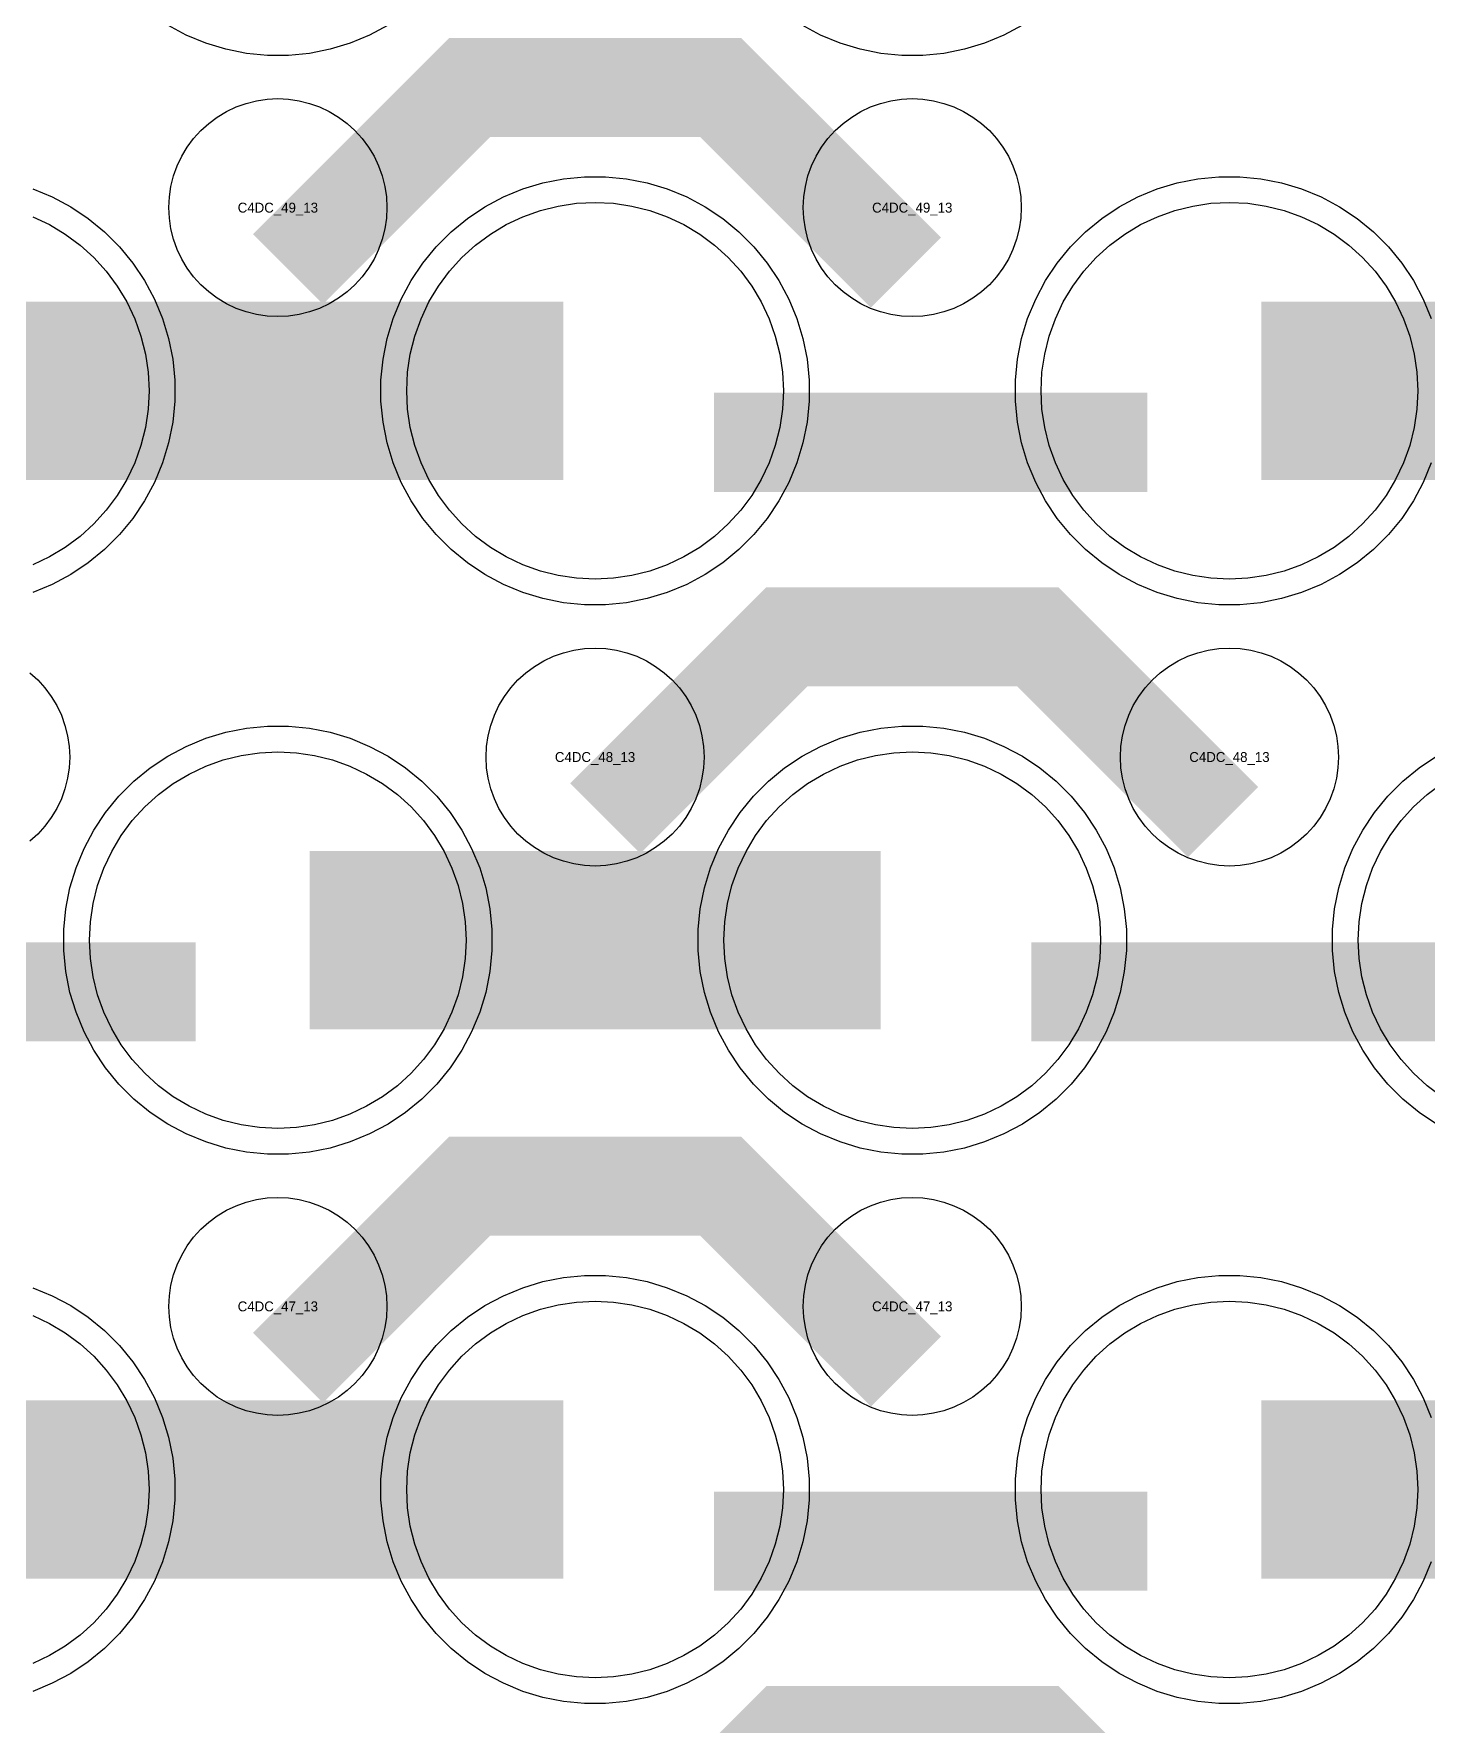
# Model space of a CAD drawing. Extents: x -11880 to 11880, y -14992 to 14992.
# Drawn here: x -7901.5 to -7550.1, y -8386.5 to -7959.9 of the extents above; entities that cross this region are included whole.
import ezdxf
from ezdxf.enums import TextEntityAlignment as Align

# ---------------------------------------------------------------- set-up
doc = ezdxf.new("R2010")
doc.units = 0
doc.header["$MEASUREMENT"] = 0
for name, color, linetype in [('GDS_775_DT_237', 138, 'CONTINUOUS'), ('RDL1_FS', 34, 'CONTINUOUS'), ('RDL_BS', 160, 'CONTINUOUS')]:
    doc.layers.add(name, color=color, linetype=linetype)

msp = doc.modelspace()

# ---------------------------------------------------------------- linework, layer by layer
at = {"layer": 'RDL1_FS'}
for points in [[(-7760, -8097.434), (-7764.657, -8097.205), (-7769.268, -8096.521), (-7773.791, -8095.389), (-7778.181, -8093.817), (-7782.395, -8091.825), (-7786.395, -8089.427), (-7790.14, -8086.649), (-7793.594, -8083.519), (-7796.724, -8080.065), (-7799.502, -8076.32), (-7801.9, -8072.32), (-7803.892, -8068.106), (-7805.464, -8063.716), (-7806.596, -8059.193), (-7807.28, -8054.582), (-7807.509, -8049.925), (-7807.28, -8045.268), (-7806.596, -8040.657), (-7805.464, -8036.134), (-7803.892, -8031.744), (-7801.9, -8027.53), (-7799.502, -8023.53), (-7796.724, -8019.785), (-7793.594, -8016.331), (-7790.14, -8013.201), (-7786.395, -8010.423), (-7782.395, -8008.025), (-7778.181, -8006.033), (-7773.791, -8004.461), (-7769.268, -8003.329), (-7764.657, -8002.645), (-7760, -8002.416), (-7755.343, -8002.645), (-7750.732, -8003.329), (-7746.209, -8004.461), (-7741.819, -8006.033), (-7737.605, -8008.025), (-7733.605, -8010.423), (-7729.86, -8013.201), (-7726.406, -8016.331), (-7723.276, -8019.785), (-7720.498, -8023.53), (-7718.1, -8027.53), (-7716.108, -8031.744), (-7714.536, -8036.134), (-7713.404, -8040.657), (-7712.72, -8045.268), (-7712.491, -8049.925), (-7712.72, -8054.582), (-7713.404, -8059.193), (-7714.536, -8063.716), (-7716.108, -8068.106), (-7718.1, -8072.32), (-7720.498, -8076.32), (-7723.276, -8080.065), (-7726.406, -8083.519), (-7729.86, -8086.649), (-7733.605, -8089.427), (-7737.605, -8091.825), (-7741.819, -8093.817), (-7746.209, -8095.389), (-7750.732, -8096.521), (-7755.343, -8097.205)], [(-7600, -8097.434), (-7604.657, -8097.205), (-7609.268, -8096.521), (-7613.791, -8095.389), (-7618.181, -8093.817), (-7622.395, -8091.825), (-7626.395, -8089.427), (-7630.14, -8086.649), (-7633.594, -8083.519), (-7636.724, -8080.065), (-7639.502, -8076.32), (-7641.9, -8072.32), (-7643.892, -8068.106), (-7645.464, -8063.716), (-7646.596, -8059.193), (-7647.28, -8054.582), (-7647.509, -8049.925), (-7647.28, -8045.268), (-7646.596, -8040.657), (-7645.464, -8036.134), (-7643.892, -8031.744), (-7641.9, -8027.53), (-7639.502, -8023.53), (-7636.724, -8019.785), (-7633.594, -8016.331), (-7630.14, -8013.201), (-7626.395, -8010.423), (-7622.395, -8008.025), (-7618.181, -8006.033), (-7613.791, -8004.461), (-7609.268, -8003.329), (-7604.657, -8002.645), (-7600, -8002.416), (-7595.343, -8002.645), (-7590.732, -8003.329), (-7586.209, -8004.461), (-7581.819, -8006.033), (-7577.605, -8008.025), (-7573.605, -8010.423), (-7569.86, -8013.201), (-7566.406, -8016.331), (-7563.276, -8019.785), (-7560.498, -8023.53), (-7558.1, -8027.53), (-7556.108, -8031.744), (-7554.536, -8036.134), (-7553.404, -8040.657), (-7552.72, -8045.268), (-7552.491, -8049.925), (-7552.72, -8054.582), (-7553.404, -8059.193), (-7554.536, -8063.716), (-7556.108, -8068.106), (-7558.1, -8072.32), (-7560.498, -8076.32), (-7563.276, -8080.065), (-7566.406, -8083.519), (-7569.86, -8086.649), (-7573.605, -8089.427), (-7577.605, -8091.825), (-7581.819, -8093.817), (-7586.209, -8095.389), (-7590.732, -8096.521), (-7595.343, -8097.205)]]:
    msp.add_lwpolyline(points, close=True, dxfattribs=at)
msp.add_lwpolyline([(-7901.819, -8006.033), (-7897.605, -8008.025), (-7893.605, -8010.423), (-7889.86, -8013.201), (-7886.406, -8016.331), (-7883.276, -8019.785), (-7880.498, -8023.53), (-7878.1, -8027.53), (-7876.108, -8031.744), (-7874.536, -8036.134), (-7873.404, -8040.657), (-7872.72, -8045.268), (-7872.491, -8049.925), (-7872.72, -8054.582), (-7873.404, -8059.193), (-7874.536, -8063.716), (-7876.108, -8068.106), (-7878.1, -8072.32), (-7880.498, -8076.32), (-7883.276, -8080.065), (-7886.406, -8083.519), (-7889.86, -8086.649), (-7893.605, -8089.427), (-7897.605, -8091.825), (-7901.819, -8093.817)], dxfattribs=at)
for points in [[(-7911.998, -8049.925, 45, 45, 0), (-7839.998, -8049.925, 45, 45, 0)], [(-7839.998, -8049.925, 45, 45, 0), (-7767.998, -8049.925, 45, 45, 0)], [(-7591.998, -8049.925, 45, 45, 0), (-7519.998, -8049.925, 45, 45, 0)]]:
    msp.add_lwpolyline(points, format="xyseb", dxfattribs=at)
at = {"layer": 'RDL1_FS', "color": 240, "true_color": 0xed1f24}
for points in [[(-7840, -8235.999), (-7844.657, -8235.77), (-7849.268, -8235.086), (-7853.791, -8233.954), (-7858.181, -8232.382), (-7862.395, -8230.39), (-7866.395, -8227.992), (-7870.14, -8225.214), (-7873.594, -8222.084), (-7876.724, -8218.63), (-7879.502, -8214.885), (-7881.9, -8210.885), (-7883.892, -8206.671), (-7885.464, -8202.281), (-7886.596, -8197.758), (-7887.28, -8193.147), (-7887.509, -8188.49), (-7887.28, -8183.833), (-7886.596, -8179.222), (-7885.464, -8174.699), (-7883.892, -8170.309), (-7881.9, -8166.095), (-7879.502, -8162.095), (-7876.724, -8158.35), (-7873.594, -8154.896), (-7870.14, -8151.766), (-7866.395, -8148.988), (-7862.395, -8146.59), (-7858.181, -8144.598), (-7853.791, -8143.026), (-7849.268, -8141.894), (-7844.657, -8141.21), (-7840, -8140.981), (-7835.343, -8141.21), (-7830.732, -8141.894), (-7826.209, -8143.026), (-7821.819, -8144.598), (-7817.605, -8146.59), (-7813.605, -8148.988), (-7809.86, -8151.766), (-7806.406, -8154.896), (-7803.276, -8158.35), (-7800.498, -8162.095), (-7798.1, -8166.095), (-7796.108, -8170.309), (-7794.536, -8174.699), (-7793.404, -8179.222), (-7792.72, -8183.833), (-7792.491, -8188.49), (-7792.72, -8193.147), (-7793.404, -8197.758), (-7794.536, -8202.281), (-7796.108, -8206.671), (-7798.1, -8210.885), (-7800.498, -8214.885), (-7803.276, -8218.63), (-7806.406, -8222.084), (-7809.86, -8225.214), (-7813.605, -8227.992), (-7817.605, -8230.39), (-7821.819, -8232.382), (-7826.209, -8233.954), (-7830.732, -8235.086), (-7835.343, -8235.77)], [(-7680, -8235.999), (-7684.657, -8235.77), (-7689.268, -8235.086), (-7693.791, -8233.954), (-7698.181, -8232.382), (-7702.395, -8230.39), (-7706.395, -8227.992), (-7710.14, -8225.214), (-7713.594, -8222.084), (-7716.724, -8218.63), (-7719.502, -8214.885), (-7721.9, -8210.885), (-7723.892, -8206.671), (-7725.464, -8202.281), (-7726.596, -8197.758), (-7727.28, -8193.147), (-7727.509, -8188.49), (-7727.28, -8183.833), (-7726.596, -8179.222), (-7725.464, -8174.699), (-7723.892, -8170.309), (-7721.9, -8166.095), (-7719.502, -8162.095), (-7716.724, -8158.35), (-7713.594, -8154.896), (-7710.14, -8151.766), (-7706.395, -8148.988), (-7702.395, -8146.59), (-7698.181, -8144.598), (-7693.791, -8143.026), (-7689.268, -8141.894), (-7684.657, -8141.21), (-7680, -8140.981), (-7675.343, -8141.21), (-7670.732, -8141.894), (-7666.209, -8143.026), (-7661.819, -8144.598), (-7657.605, -8146.59), (-7653.605, -8148.988), (-7649.86, -8151.766), (-7646.406, -8154.896), (-7643.276, -8158.35), (-7640.498, -8162.095), (-7638.1, -8166.095), (-7636.108, -8170.309), (-7634.536, -8174.699), (-7633.404, -8179.222), (-7632.72, -8183.833), (-7632.491, -8188.49), (-7632.72, -8193.147), (-7633.404, -8197.758), (-7634.536, -8202.281), (-7636.108, -8206.671), (-7638.1, -8210.885), (-7640.498, -8214.885), (-7643.276, -8218.63), (-7646.406, -8222.084), (-7649.86, -8225.214), (-7653.605, -8227.992), (-7657.605, -8230.39), (-7661.819, -8232.382), (-7666.209, -8233.954), (-7670.732, -8235.086), (-7675.343, -8235.77)], [(-7760, -8374.564), (-7764.657, -8374.335), (-7769.268, -8373.651), (-7773.791, -8372.519), (-7778.181, -8370.947), (-7782.395, -8368.955), (-7786.395, -8366.557), (-7790.14, -8363.779), (-7793.594, -8360.649), (-7796.724, -8357.195), (-7799.502, -8353.45), (-7801.9, -8349.45), (-7803.892, -8345.236), (-7805.464, -8340.846), (-7806.596, -8336.323), (-7807.28, -8331.712), (-7807.509, -8327.055), (-7807.28, -8322.398), (-7806.596, -8317.787), (-7805.464, -8313.264), (-7803.892, -8308.874), (-7801.9, -8304.66), (-7799.502, -8300.66), (-7796.724, -8296.915), (-7793.594, -8293.461), (-7790.14, -8290.331), (-7786.395, -8287.553), (-7782.395, -8285.155), (-7778.181, -8283.163), (-7773.791, -8281.591), (-7769.268, -8280.459), (-7764.657, -8279.775), (-7760, -8279.546), (-7755.343, -8279.775), (-7750.732, -8280.459), (-7746.209, -8281.591), (-7741.819, -8283.163), (-7737.605, -8285.155), (-7733.605, -8287.553), (-7729.86, -8290.331), (-7726.406, -8293.461), (-7723.276, -8296.915), (-7720.498, -8300.66), (-7718.1, -8304.66), (-7716.108, -8308.874), (-7714.536, -8313.264), (-7713.404, -8317.787), (-7712.72, -8322.398), (-7712.491, -8327.055), (-7712.72, -8331.712), (-7713.404, -8336.323), (-7714.536, -8340.846), (-7716.108, -8345.236), (-7718.1, -8349.45), (-7720.498, -8353.45), (-7723.276, -8357.195), (-7726.406, -8360.649), (-7729.86, -8363.779), (-7733.605, -8366.557), (-7737.605, -8368.955), (-7741.819, -8370.947), (-7746.209, -8372.519), (-7750.732, -8373.651), (-7755.343, -8374.335)], [(-7600, -8374.564), (-7604.657, -8374.335), (-7609.268, -8373.651), (-7613.791, -8372.519), (-7618.181, -8370.947), (-7622.395, -8368.955), (-7626.395, -8366.557), (-7630.14, -8363.779), (-7633.594, -8360.649), (-7636.724, -8357.195), (-7639.502, -8353.45), (-7641.9, -8349.45), (-7643.892, -8345.236), (-7645.464, -8340.846), (-7646.596, -8336.323), (-7647.28, -8331.712), (-7647.509, -8327.055), (-7647.28, -8322.398), (-7646.596, -8317.787), (-7645.464, -8313.264), (-7643.892, -8308.874), (-7641.9, -8304.66), (-7639.502, -8300.66), (-7636.724, -8296.915), (-7633.594, -8293.461), (-7630.14, -8290.331), (-7626.395, -8287.553), (-7622.395, -8285.155), (-7618.181, -8283.163), (-7613.791, -8281.591), (-7609.268, -8280.459), (-7604.657, -8279.775), (-7600, -8279.546), (-7595.343, -8279.775), (-7590.732, -8280.459), (-7586.209, -8281.591), (-7581.819, -8283.163), (-7577.605, -8285.155), (-7573.605, -8287.553), (-7569.86, -8290.331), (-7566.406, -8293.461), (-7563.276, -8296.915), (-7560.498, -8300.66), (-7558.1, -8304.66), (-7556.108, -8308.874), (-7554.536, -8313.264), (-7553.404, -8317.787), (-7552.72, -8322.398), (-7552.491, -8327.055), (-7552.72, -8331.712), (-7553.404, -8336.323), (-7554.536, -8340.846), (-7556.108, -8345.236), (-7558.1, -8349.45), (-7560.498, -8353.45), (-7563.276, -8357.195), (-7566.406, -8360.649), (-7569.86, -8363.779), (-7573.605, -8366.557), (-7577.605, -8368.955), (-7581.819, -8370.947), (-7586.209, -8372.519), (-7590.732, -8373.651), (-7595.343, -8374.335)]]:
    msp.add_lwpolyline(points, close=True, dxfattribs=at)
for points in [[(-7546.395, -8227.992), (-7550.14, -8225.214), (-7553.594, -8222.084), (-7556.724, -8218.63), (-7559.502, -8214.885), (-7561.9, -8210.885), (-7563.892, -8206.671), (-7565.464, -8202.281), (-7566.596, -8197.758), (-7567.28, -8193.147), (-7567.509, -8188.49), (-7567.28, -8183.833), (-7566.596, -8179.222), (-7565.464, -8174.699), (-7563.892, -8170.309), (-7561.9, -8166.095), (-7559.502, -8162.095), (-7556.724, -8158.35), (-7553.594, -8154.896), (-7550.14, -8151.766), (-7546.395, -8148.988)], [(-7901.819, -8283.163), (-7897.605, -8285.155), (-7893.605, -8287.553), (-7889.86, -8290.331), (-7886.406, -8293.461), (-7883.276, -8296.915), (-7880.498, -8300.66), (-7878.1, -8304.66), (-7876.108, -8308.874), (-7874.536, -8313.264), (-7873.404, -8317.787), (-7872.72, -8322.398), (-7872.491, -8327.055), (-7872.72, -8331.712), (-7873.404, -8336.323), (-7874.536, -8340.846), (-7876.108, -8345.236), (-7878.1, -8349.45), (-7880.498, -8353.45), (-7883.276, -8357.195), (-7886.406, -8360.649), (-7889.86, -8363.779), (-7893.605, -8366.557), (-7897.605, -8368.955), (-7901.819, -8370.947)]]:
    msp.add_lwpolyline(points, dxfattribs=at)
for points in [[(-7831.998, -8188.49, 45, 45, 0), (-7759.998, -8188.49, 45, 45, 0)], [(-7759.998, -8188.49, 45, 45, 0), (-7687.998, -8188.49, 45, 45, 0)], [(-7911.998, -8327.055, 45, 45, 0), (-7839.998, -8327.055, 45, 45, 0)], [(-7839.998, -8327.055, 45, 45, 0), (-7767.998, -8327.055, 45, 45, 0)], [(-7591.998, -8327.055, 45, 45, 0), (-7519.998, -8327.055, 45, 45, 0)]]:
    msp.add_lwpolyline(points, format="xyseb", dxfattribs=at)
at = {"layer": 'RDL_BS'}
for points in [[(-7812.223, -7957.743), (-7816.885, -7960.235), (-7821.795, -7962.266), (-7826.835, -7963.797), (-7832.062, -7964.843), (-7837.356, -7965.36), (-7842.644, -7965.36), (-7847.938, -7964.843), (-7853.165, -7963.797), (-7858.205, -7962.266), (-7863.115, -7960.235), (-7867.777, -7957.743)], [(-7652.223, -7957.743), (-7656.885, -7960.235), (-7661.795, -7962.266), (-7666.835, -7963.797), (-7672.062, -7964.843), (-7677.356, -7965.36), (-7682.644, -7965.36), (-7687.938, -7964.843), (-7693.165, -7963.797), (-7698.205, -7962.266), (-7703.115, -7960.235), (-7707.777, -7957.743)], [(-7549.094, -8068.13), (-7551.125, -8073.04), (-7553.617, -8077.702), (-7556.564, -8082.116), (-7559.926, -8086.217), (-7563.708, -8089.999), (-7567.809, -8093.361), (-7572.223, -8096.308), (-7576.885, -8098.8), (-7581.795, -8100.831), (-7586.835, -8102.362), (-7592.062, -8103.408), (-7597.356, -8103.925), (-7602.644, -8103.925), (-7607.938, -8103.408), (-7613.165, -8102.362), (-7618.205, -8100.831), (-7623.115, -8098.8), (-7627.777, -8096.308), (-7632.191, -8093.361), (-7636.292, -8089.999), (-7640.074, -8086.217), (-7643.436, -8082.116), (-7646.383, -8077.702), (-7648.875, -8073.04), (-7650.906, -8068.13), (-7652.437, -8063.09), (-7653.483, -8057.863), (-7654, -8052.569), (-7654, -8047.281), (-7653.483, -8041.987), (-7652.437, -8036.76), (-7650.906, -8031.72), (-7648.875, -8026.81), (-7646.383, -8022.148), (-7643.436, -8017.734), (-7640.074, -8013.633), (-7636.292, -8009.851), (-7632.191, -8006.489), (-7627.777, -8003.542), (-7623.115, -8001.05), (-7618.205, -7999.019), (-7613.165, -7997.488), (-7607.938, -7996.442), (-7602.644, -7995.925), (-7597.356, -7995.925), (-7592.062, -7996.442), (-7586.835, -7997.488), (-7581.795, -7999.019), (-7576.885, -8001.05), (-7572.223, -8003.542), (-7567.809, -8006.489), (-7563.708, -8009.851), (-7559.926, -8013.633), (-7556.564, -8017.734), (-7553.617, -8022.148), (-7551.125, -8026.81), (-7549.094, -8031.72)], [(-7901.795, -7999.019), (-7896.885, -8001.05), (-7892.223, -8003.542), (-7887.809, -8006.489), (-7883.708, -8009.851), (-7879.926, -8013.633), (-7876.564, -8017.734), (-7873.617, -8022.148), (-7871.125, -8026.81), (-7869.094, -8031.72), (-7867.563, -8036.76), (-7866.517, -8041.987), (-7866, -8047.281), (-7866, -8052.569), (-7866.517, -8057.863), (-7867.563, -8063.09), (-7869.094, -8068.13), (-7871.125, -8073.04), (-7873.617, -8077.702), (-7876.564, -8082.116), (-7879.926, -8086.217), (-7883.708, -8089.999), (-7887.809, -8093.361), (-7892.223, -8096.308), (-7896.885, -8098.8), (-7901.795, -8100.831)], [(-7902.557, -8121.048), (-7900.558, -8122.86), (-7898.746, -8124.859), (-7897.143, -8127.022), (-7895.75, -8129.346), (-7894.598, -8131.783), (-7893.691, -8134.318), (-7893.034, -8136.937), (-7892.638, -8139.609), (-7892.506, -8142.302), (-7892.638, -8144.995), (-7893.034, -8147.667), (-7893.691, -8150.286), (-7894.598, -8152.821), (-7895.75, -8155.258), (-7897.143, -8157.582), (-7898.746, -8159.745), (-7900.558, -8161.744), (-7902.557, -8163.556)]]:
    msp.add_lwpolyline(points, dxfattribs=at)
for points in [[(-7837.438, -8019.239, 25, 25, 0), (-7791.623, -7973.424, 25, 25, 0), (-7758.07, -7973.424, 25, 25, 0)], [(-7681.599, -8020.138, 25, 25, 0), (-7728.313, -7973.424, 25, 25, 0), (-7758.071, -7973.424, 25, 25, 0)], [(-7729.984, -8062.938, 25, 25, 0), (-7620.719, -8062.938, 25, 25, 0)], [(-7757.438, -8157.804, 25, 25, 0), (-7711.623, -8111.989, 25, 25, 0), (-7678.07, -8111.989, 25, 25, 0)], [(-7601.599, -8158.703, 25, 25, 0), (-7648.313, -8111.989, 25, 25, 0), (-7678.071, -8111.989, 25, 25, 0)], [(-7837.438, -8296.369, 25, 25, 0), (-7791.623, -8250.554, 25, 25, 0), (-7758.07, -8250.554, 25, 25, 0)], [(-7681.599, -8297.268, 25, 25, 0), (-7728.313, -8250.554, 25, 25, 0), (-7758.071, -8250.554, 25, 25, 0)], [(-7757.438, -8434.929, 25, 25, 0), (-7711.623, -8389.114, 25, 25, 0), (-7678.07, -8389.114, 25, 25, 0)], [(-7601.599, -8435.828, 25, 25, 0), (-7648.313, -8389.114, 25, 25, 0), (-7678.071, -8389.114, 25, 25, 0)]]:
    msp.add_lwpolyline(points, format="xyseb", dxfattribs=at)
for points in [[(-7840, -8031.231), (-7842.693, -8031.099), (-7845.365, -8030.703), (-7847.984, -8030.046), (-7850.519, -8029.139), (-7852.956, -8027.987), (-7855.28, -8026.594), (-7857.443, -8024.991), (-7859.442, -8023.179), (-7861.254, -8021.18), (-7862.857, -8019.017), (-7864.25, -8016.693), (-7865.402, -8014.256), (-7866.309, -8011.721), (-7866.966, -8009.102), (-7867.362, -8006.43), (-7867.494, -8003.737), (-7867.362, -8001.044), (-7866.966, -7998.372), (-7866.309, -7995.753), (-7865.402, -7993.218), (-7864.25, -7990.781), (-7862.857, -7988.457), (-7861.254, -7986.294), (-7859.442, -7984.295), (-7857.443, -7982.483), (-7855.28, -7980.88), (-7852.956, -7979.487), (-7850.519, -7978.335), (-7847.984, -7977.428), (-7845.365, -7976.771), (-7842.693, -7976.375), (-7840, -7976.243), (-7837.307, -7976.375), (-7834.635, -7976.771), (-7832.016, -7977.428), (-7829.481, -7978.335), (-7827.044, -7979.487), (-7824.72, -7980.88), (-7822.557, -7982.483), (-7820.558, -7984.295), (-7818.746, -7986.294), (-7817.143, -7988.457), (-7815.75, -7990.781), (-7814.598, -7993.218), (-7813.691, -7995.753), (-7813.034, -7998.372), (-7812.638, -8001.044), (-7812.506, -8003.737), (-7812.638, -8006.43), (-7813.034, -8009.102), (-7813.691, -8011.721), (-7814.598, -8014.256), (-7815.75, -8016.693), (-7817.143, -8019.017), (-7818.746, -8021.18), (-7820.558, -8023.179), (-7822.557, -8024.991), (-7824.72, -8026.594), (-7827.044, -8027.987), (-7829.481, -8029.139), (-7832.016, -8030.046), (-7834.635, -8030.703), (-7837.307, -8031.099)], [(-7680, -8031.231), (-7682.693, -8031.099), (-7685.365, -8030.703), (-7687.984, -8030.046), (-7690.519, -8029.139), (-7692.956, -8027.987), (-7695.28, -8026.594), (-7697.443, -8024.991), (-7699.442, -8023.179), (-7701.254, -8021.18), (-7702.857, -8019.017), (-7704.25, -8016.693), (-7705.402, -8014.256), (-7706.309, -8011.721), (-7706.966, -8009.102), (-7707.362, -8006.43), (-7707.494, -8003.737), (-7707.362, -8001.044), (-7706.966, -7998.372), (-7706.309, -7995.753), (-7705.402, -7993.218), (-7704.25, -7990.781), (-7702.857, -7988.457), (-7701.254, -7986.294), (-7699.442, -7984.295), (-7697.443, -7982.483), (-7695.28, -7980.88), (-7692.956, -7979.487), (-7690.519, -7978.335), (-7687.984, -7977.428), (-7685.365, -7976.771), (-7682.693, -7976.375), (-7680, -7976.243), (-7677.307, -7976.375), (-7674.635, -7976.771), (-7672.016, -7977.428), (-7669.481, -7978.335), (-7667.044, -7979.487), (-7664.72, -7980.88), (-7662.557, -7982.483), (-7660.558, -7984.295), (-7658.746, -7986.294), (-7657.143, -7988.457), (-7655.75, -7990.781), (-7654.598, -7993.218), (-7653.691, -7995.753), (-7653.034, -7998.372), (-7652.638, -8001.044), (-7652.506, -8003.737), (-7652.638, -8006.43), (-7653.034, -8009.102), (-7653.691, -8011.721), (-7654.598, -8014.256), (-7655.75, -8016.693), (-7657.143, -8019.017), (-7658.746, -8021.18), (-7660.558, -8023.179), (-7662.557, -8024.991), (-7664.72, -8026.594), (-7667.044, -8027.987), (-7669.481, -8029.139), (-7672.016, -8030.046), (-7674.635, -8030.703), (-7677.307, -8031.099)], [(-7762.644, -8103.925), (-7767.938, -8103.408), (-7773.165, -8102.362), (-7778.205, -8100.831), (-7783.115, -8098.8), (-7787.777, -8096.308), (-7792.191, -8093.361), (-7796.292, -8089.999), (-7800.074, -8086.217), (-7803.436, -8082.116), (-7806.383, -8077.702), (-7808.875, -8073.04), (-7810.906, -8068.13), (-7812.437, -8063.09), (-7813.483, -8057.863), (-7814, -8052.569), (-7814, -8047.281), (-7813.483, -8041.987), (-7812.437, -8036.76), (-7810.906, -8031.72), (-7808.875, -8026.81), (-7806.383, -8022.148), (-7803.436, -8017.734), (-7800.074, -8013.633), (-7796.292, -8009.851), (-7792.191, -8006.489), (-7787.777, -8003.542), (-7783.115, -8001.05), (-7778.205, -7999.019), (-7773.165, -7997.488), (-7767.938, -7996.442), (-7762.644, -7995.925), (-7757.356, -7995.925), (-7752.062, -7996.442), (-7746.835, -7997.488), (-7741.795, -7999.019), (-7736.885, -8001.05), (-7732.223, -8003.542), (-7727.809, -8006.489), (-7723.708, -8009.851), (-7719.926, -8013.633), (-7716.564, -8017.734), (-7713.617, -8022.148), (-7711.125, -8026.81), (-7709.094, -8031.72), (-7707.563, -8036.76), (-7706.517, -8041.987), (-7706, -8047.281), (-7706, -8052.569), (-7706.517, -8057.863), (-7707.563, -8063.09), (-7709.094, -8068.13), (-7711.125, -8073.04), (-7713.617, -8077.702), (-7716.564, -8082.116), (-7719.926, -8086.217), (-7723.708, -8089.999), (-7727.809, -8093.361), (-7732.223, -8096.308), (-7736.885, -8098.8), (-7741.795, -8100.831), (-7746.835, -8102.362), (-7752.062, -8103.408), (-7757.356, -8103.925)], [(-7760, -8169.796), (-7762.693, -8169.664), (-7765.365, -8169.268), (-7767.984, -8168.611), (-7770.519, -8167.704), (-7772.956, -8166.552), (-7775.28, -8165.159), (-7777.443, -8163.556), (-7779.442, -8161.744), (-7781.254, -8159.745), (-7782.857, -8157.582), (-7784.25, -8155.258), (-7785.402, -8152.821), (-7786.309, -8150.286), (-7786.966, -8147.667), (-7787.362, -8144.995), (-7787.494, -8142.302), (-7787.362, -8139.609), (-7786.966, -8136.937), (-7786.309, -8134.318), (-7785.402, -8131.783), (-7784.25, -8129.346), (-7782.857, -8127.022), (-7781.254, -8124.859), (-7779.442, -8122.86), (-7777.443, -8121.048), (-7775.28, -8119.445), (-7772.956, -8118.052), (-7770.519, -8116.9), (-7767.984, -8115.993), (-7765.365, -8115.336), (-7762.693, -8114.94), (-7760, -8114.808), (-7757.307, -8114.94), (-7754.635, -8115.336), (-7752.016, -8115.993), (-7749.481, -8116.9), (-7747.044, -8118.052), (-7744.72, -8119.445), (-7742.557, -8121.048), (-7740.558, -8122.86), (-7738.746, -8124.859), (-7737.143, -8127.022), (-7735.75, -8129.346), (-7734.598, -8131.783), (-7733.691, -8134.318), (-7733.034, -8136.937), (-7732.638, -8139.609), (-7732.506, -8142.302), (-7732.638, -8144.995), (-7733.034, -8147.667), (-7733.691, -8150.286), (-7734.598, -8152.821), (-7735.75, -8155.258), (-7737.143, -8157.582), (-7738.746, -8159.745), (-7740.558, -8161.744), (-7742.557, -8163.556), (-7744.72, -8165.159), (-7747.044, -8166.552), (-7749.481, -8167.704), (-7752.016, -8168.611), (-7754.635, -8169.268), (-7757.307, -8169.664)], [(-7600, -8169.796), (-7602.693, -8169.664), (-7605.365, -8169.268), (-7607.984, -8168.611), (-7610.519, -8167.704), (-7612.956, -8166.552), (-7615.28, -8165.159), (-7617.443, -8163.556), (-7619.442, -8161.744), (-7621.254, -8159.745), (-7622.857, -8157.582), (-7624.25, -8155.258), (-7625.402, -8152.821), (-7626.309, -8150.286), (-7626.966, -8147.667), (-7627.362, -8144.995), (-7627.494, -8142.302), (-7627.362, -8139.609), (-7626.966, -8136.937), (-7626.309, -8134.318), (-7625.402, -8131.783), (-7624.25, -8129.346), (-7622.857, -8127.022), (-7621.254, -8124.859), (-7619.442, -8122.86), (-7617.443, -8121.048), (-7615.28, -8119.445), (-7612.956, -8118.052), (-7610.519, -8116.9), (-7607.984, -8115.993), (-7605.365, -8115.336), (-7602.693, -8114.94), (-7600, -8114.808), (-7597.307, -8114.94), (-7594.635, -8115.336), (-7592.016, -8115.993), (-7589.481, -8116.9), (-7587.044, -8118.052), (-7584.72, -8119.445), (-7582.557, -8121.048), (-7580.558, -8122.86), (-7578.746, -8124.859), (-7577.143, -8127.022), (-7575.75, -8129.346), (-7574.598, -8131.783), (-7573.691, -8134.318), (-7573.034, -8136.937), (-7572.638, -8139.609), (-7572.506, -8142.302), (-7572.638, -8144.995), (-7573.034, -8147.667), (-7573.691, -8150.286), (-7574.598, -8152.821), (-7575.75, -8155.258), (-7577.143, -8157.582), (-7578.746, -8159.745), (-7580.558, -8161.744), (-7582.557, -8163.556), (-7584.72, -8165.159), (-7587.044, -8166.552), (-7589.481, -8167.704), (-7592.016, -8168.611), (-7594.635, -8169.268), (-7597.307, -8169.664)], [(-7840, -8308.361), (-7842.693, -8308.229), (-7845.365, -8307.833), (-7847.984, -8307.176), (-7850.519, -8306.269), (-7852.956, -8305.117), (-7855.28, -8303.724), (-7857.443, -8302.121), (-7859.442, -8300.309), (-7861.254, -8298.31), (-7862.857, -8296.147), (-7864.25, -8293.823), (-7865.402, -8291.386), (-7866.309, -8288.851), (-7866.966, -8286.232), (-7867.362, -8283.56), (-7867.494, -8280.867), (-7867.362, -8278.174), (-7866.966, -8275.502), (-7866.309, -8272.883), (-7865.402, -8270.348), (-7864.25, -8267.911), (-7862.857, -8265.587), (-7861.254, -8263.424), (-7859.442, -8261.425), (-7857.443, -8259.613), (-7855.28, -8258.01), (-7852.956, -8256.617), (-7850.519, -8255.465), (-7847.984, -8254.558), (-7845.365, -8253.901), (-7842.693, -8253.505), (-7840, -8253.373), (-7837.307, -8253.505), (-7834.635, -8253.901), (-7832.016, -8254.558), (-7829.481, -8255.465), (-7827.044, -8256.617), (-7824.72, -8258.01), (-7822.557, -8259.613), (-7820.558, -8261.425), (-7818.746, -8263.424), (-7817.143, -8265.587), (-7815.75, -8267.911), (-7814.598, -8270.348), (-7813.691, -8272.883), (-7813.034, -8275.502), (-7812.638, -8278.174), (-7812.506, -8280.867), (-7812.638, -8283.56), (-7813.034, -8286.232), (-7813.691, -8288.851), (-7814.598, -8291.386), (-7815.75, -8293.823), (-7817.143, -8296.147), (-7818.746, -8298.31), (-7820.558, -8300.309), (-7822.557, -8302.121), (-7824.72, -8303.724), (-7827.044, -8305.117), (-7829.481, -8306.269), (-7832.016, -8307.176), (-7834.635, -8307.833), (-7837.307, -8308.229)], [(-7680, -8308.361), (-7682.693, -8308.229), (-7685.365, -8307.833), (-7687.984, -8307.176), (-7690.519, -8306.269), (-7692.956, -8305.117), (-7695.28, -8303.724), (-7697.443, -8302.121), (-7699.442, -8300.309), (-7701.254, -8298.31), (-7702.857, -8296.147), (-7704.25, -8293.823), (-7705.402, -8291.386), (-7706.309, -8288.851), (-7706.966, -8286.232), (-7707.362, -8283.56), (-7707.494, -8280.867), (-7707.362, -8278.174), (-7706.966, -8275.502), (-7706.309, -8272.883), (-7705.402, -8270.348), (-7704.25, -8267.911), (-7702.857, -8265.587), (-7701.254, -8263.424), (-7699.442, -8261.425), (-7697.443, -8259.613), (-7695.28, -8258.01), (-7692.956, -8256.617), (-7690.519, -8255.465), (-7687.984, -8254.558), (-7685.365, -8253.901), (-7682.693, -8253.505), (-7680, -8253.373), (-7677.307, -8253.505), (-7674.635, -8253.901), (-7672.016, -8254.558), (-7669.481, -8255.465), (-7667.044, -8256.617), (-7664.72, -8258.01), (-7662.557, -8259.613), (-7660.558, -8261.425), (-7658.746, -8263.424), (-7657.143, -8265.587), (-7655.75, -8267.911), (-7654.598, -8270.348), (-7653.691, -8272.883), (-7653.034, -8275.502), (-7652.638, -8278.174), (-7652.506, -8280.867), (-7652.638, -8283.56), (-7653.034, -8286.232), (-7653.691, -8288.851), (-7654.598, -8291.386), (-7655.75, -8293.823), (-7657.143, -8296.147), (-7658.746, -8298.31), (-7660.558, -8300.309), (-7662.557, -8302.121), (-7664.72, -8303.724), (-7667.044, -8305.117), (-7669.481, -8306.269), (-7672.016, -8307.176), (-7674.635, -8307.833), (-7677.307, -8308.229)]]:
    msp.add_lwpolyline(points, close=True, dxfattribs=at)
at = {"layer": 'RDL_BS', "color": 240, "true_color": 0xed1f24}
for points in [[(-7842.644, -8242.49), (-7847.938, -8241.973), (-7853.165, -8240.927), (-7858.205, -8239.396), (-7863.115, -8237.365), (-7867.777, -8234.873), (-7872.191, -8231.926), (-7876.292, -8228.564), (-7880.074, -8224.782), (-7883.436, -8220.681), (-7886.383, -8216.267), (-7888.875, -8211.605), (-7890.906, -8206.695), (-7892.437, -8201.655), (-7893.483, -8196.428), (-7894, -8191.134), (-7894, -8185.846), (-7893.483, -8180.552), (-7892.437, -8175.325), (-7890.906, -8170.285), (-7888.875, -8165.375), (-7886.383, -8160.713), (-7883.436, -8156.299), (-7880.074, -8152.198), (-7876.292, -8148.416), (-7872.191, -8145.054), (-7867.777, -8142.107), (-7863.115, -8139.615), (-7858.205, -8137.584), (-7853.165, -8136.053), (-7847.938, -8135.007), (-7842.644, -8134.49), (-7837.356, -8134.49), (-7832.062, -8135.007), (-7826.835, -8136.053), (-7821.795, -8137.584), (-7816.885, -8139.615), (-7812.223, -8142.107), (-7807.809, -8145.054), (-7803.708, -8148.416), (-7799.926, -8152.198), (-7796.564, -8156.299), (-7793.617, -8160.713), (-7791.125, -8165.375), (-7789.094, -8170.285), (-7787.563, -8175.325), (-7786.517, -8180.552), (-7786, -8185.846), (-7786, -8191.134), (-7786.517, -8196.428), (-7787.563, -8201.655), (-7789.094, -8206.695), (-7791.125, -8211.605), (-7793.617, -8216.267), (-7796.564, -8220.681), (-7799.926, -8224.782), (-7803.708, -8228.564), (-7807.809, -8231.926), (-7812.223, -8234.873), (-7816.885, -8237.365), (-7821.795, -8239.396), (-7826.835, -8240.927), (-7832.062, -8241.973), (-7837.356, -8242.49)], [(-7682.644, -8242.49), (-7687.938, -8241.973), (-7693.165, -8240.927), (-7698.205, -8239.396), (-7703.115, -8237.365), (-7707.777, -8234.873), (-7712.191, -8231.926), (-7716.292, -8228.564), (-7720.074, -8224.782), (-7723.436, -8220.681), (-7726.383, -8216.267), (-7728.875, -8211.605), (-7730.906, -8206.695), (-7732.437, -8201.655), (-7733.483, -8196.428), (-7734, -8191.134), (-7734, -8185.846), (-7733.483, -8180.552), (-7732.437, -8175.325), (-7730.906, -8170.285), (-7728.875, -8165.375), (-7726.383, -8160.713), (-7723.436, -8156.299), (-7720.074, -8152.198), (-7716.292, -8148.416), (-7712.191, -8145.054), (-7707.777, -8142.107), (-7703.115, -8139.615), (-7698.205, -8137.584), (-7693.165, -8136.053), (-7687.938, -8135.007), (-7682.644, -8134.49), (-7677.356, -8134.49), (-7672.062, -8135.007), (-7666.835, -8136.053), (-7661.795, -8137.584), (-7656.885, -8139.615), (-7652.223, -8142.107), (-7647.809, -8145.054), (-7643.708, -8148.416), (-7639.926, -8152.198), (-7636.564, -8156.299), (-7633.617, -8160.713), (-7631.125, -8165.375), (-7629.094, -8170.285), (-7627.563, -8175.325), (-7626.517, -8180.552), (-7626, -8185.846), (-7626, -8191.134), (-7626.517, -8196.428), (-7627.563, -8201.655), (-7629.094, -8206.695), (-7631.125, -8211.605), (-7633.617, -8216.267), (-7636.564, -8220.681), (-7639.926, -8224.782), (-7643.708, -8228.564), (-7647.809, -8231.926), (-7652.223, -8234.873), (-7656.885, -8237.365), (-7661.795, -8239.396), (-7666.835, -8240.927), (-7672.062, -8241.973), (-7677.356, -8242.49)], [(-7762.644, -8381.055), (-7767.938, -8380.538), (-7773.165, -8379.492), (-7778.205, -8377.961), (-7783.115, -8375.93), (-7787.777, -8373.438), (-7792.191, -8370.491), (-7796.292, -8367.129), (-7800.074, -8363.347), (-7803.436, -8359.246), (-7806.383, -8354.832), (-7808.875, -8350.17), (-7810.906, -8345.26), (-7812.437, -8340.22), (-7813.483, -8334.993), (-7814, -8329.699), (-7814, -8324.411), (-7813.483, -8319.117), (-7812.437, -8313.89), (-7810.906, -8308.85), (-7808.875, -8303.94), (-7806.383, -8299.278), (-7803.436, -8294.864), (-7800.074, -8290.763), (-7796.292, -8286.981), (-7792.191, -8283.619), (-7787.777, -8280.672), (-7783.115, -8278.18), (-7778.205, -8276.149), (-7773.165, -8274.618), (-7767.938, -8273.572), (-7762.644, -8273.055), (-7757.356, -8273.055), (-7752.062, -8273.572), (-7746.835, -8274.618), (-7741.795, -8276.149), (-7736.885, -8278.18), (-7732.223, -8280.672), (-7727.809, -8283.619), (-7723.708, -8286.981), (-7719.926, -8290.763), (-7716.564, -8294.864), (-7713.617, -8299.278), (-7711.125, -8303.94), (-7709.094, -8308.85), (-7707.563, -8313.89), (-7706.517, -8319.117), (-7706, -8324.411), (-7706, -8329.699), (-7706.517, -8334.993), (-7707.563, -8340.22), (-7709.094, -8345.26), (-7711.125, -8350.17), (-7713.617, -8354.832), (-7716.564, -8359.246), (-7719.926, -8363.347), (-7723.708, -8367.129), (-7727.809, -8370.491), (-7732.223, -8373.438), (-7736.885, -8375.93), (-7741.795, -8377.961), (-7746.835, -8379.492), (-7752.062, -8380.538), (-7757.356, -8381.055)]]:
    msp.add_lwpolyline(points, close=True, dxfattribs=at)
for points in [[(-7547.777, -8234.873), (-7552.191, -8231.926), (-7556.292, -8228.564), (-7560.074, -8224.782), (-7563.436, -8220.681), (-7566.383, -8216.267), (-7568.875, -8211.605), (-7570.906, -8206.695), (-7572.437, -8201.655), (-7573.483, -8196.428), (-7574, -8191.134), (-7574, -8185.846), (-7573.483, -8180.552), (-7572.437, -8175.325), (-7570.906, -8170.285), (-7568.875, -8165.375), (-7566.383, -8160.713), (-7563.436, -8156.299), (-7560.074, -8152.198), (-7556.292, -8148.416), (-7552.191, -8145.054), (-7547.777, -8142.107)], [(-7549.094, -8345.26), (-7551.125, -8350.17), (-7553.617, -8354.832), (-7556.564, -8359.246), (-7559.926, -8363.347), (-7563.708, -8367.129), (-7567.809, -8370.491), (-7572.223, -8373.438), (-7576.885, -8375.93), (-7581.795, -8377.961), (-7586.835, -8379.492), (-7592.062, -8380.538), (-7597.356, -8381.055), (-7602.644, -8381.055), (-7607.938, -8380.538), (-7613.165, -8379.492), (-7618.205, -8377.961), (-7623.115, -8375.93), (-7627.777, -8373.438), (-7632.191, -8370.491), (-7636.292, -8367.129), (-7640.074, -8363.347), (-7643.436, -8359.246), (-7646.383, -8354.832), (-7648.875, -8350.17), (-7650.906, -8345.26), (-7652.437, -8340.22), (-7653.483, -8334.993), (-7654, -8329.699), (-7654, -8324.411), (-7653.483, -8319.117), (-7652.437, -8313.89), (-7650.906, -8308.85), (-7648.875, -8303.94), (-7646.383, -8299.278), (-7643.436, -8294.864), (-7640.074, -8290.763), (-7636.292, -8286.981), (-7632.191, -8283.619), (-7627.777, -8280.672), (-7623.115, -8278.18), (-7618.205, -8276.149), (-7613.165, -8274.618), (-7607.938, -8273.572), (-7602.644, -8273.055), (-7597.356, -8273.055), (-7592.062, -8273.572), (-7586.835, -8274.618), (-7581.795, -8276.149), (-7576.885, -8278.18), (-7572.223, -8280.672), (-7567.809, -8283.619), (-7563.708, -8286.981), (-7559.926, -8290.763), (-7556.564, -8294.864), (-7553.617, -8299.278), (-7551.125, -8303.94), (-7549.094, -8308.85)], [(-7901.795, -8276.149), (-7896.885, -8278.18), (-7892.223, -8280.672), (-7887.809, -8283.619), (-7883.708, -8286.981), (-7879.926, -8290.763), (-7876.564, -8294.864), (-7873.617, -8299.278), (-7871.125, -8303.94), (-7869.094, -8308.85), (-7867.563, -8313.89), (-7866.517, -8319.117), (-7866, -8324.411), (-7866, -8329.699), (-7866.517, -8334.993), (-7867.563, -8340.22), (-7869.094, -8345.26), (-7871.125, -8350.17), (-7873.617, -8354.832), (-7876.564, -8359.246), (-7879.926, -8363.347), (-7883.708, -8367.129), (-7887.809, -8370.491), (-7892.223, -8373.438), (-7896.885, -8375.93), (-7901.795, -8377.961)]]:
    msp.add_lwpolyline(points, dxfattribs=at)
for points in [[(-7969.984, -8201.503, 25, 25, 0), (-7860.719, -8201.503, 25, 25, 0)], [(-7649.984, -8201.503, 25, 25, 0), (-7540.719, -8201.503, 25, 25, 0)], [(-7729.984, -8340.068, 25, 25, 0), (-7620.719, -8340.068, 25, 25, 0)]]:
    msp.add_lwpolyline(points, format="xyseb", dxfattribs=at)

# ---------------------------------------------------------------- texts
at = {"layer": 'GDS_775_DT_237'}
for s, p in [('C4DC_49_13', (-7840, -8003.737)), ('C4DC_49_13', (-7840, -8003.737)), ('C4DC_49_13', (-7680, -8003.737)), ('C4DC_49_13', (-7680, -8003.737)), ('C4DC_48_13', (-7760, -8142.302)), ('C4DC_48_13', (-7760, -8142.302)), ('C4DC_48_13', (-7600, -8142.302)), ('C4DC_48_13', (-7600, -8142.302)), ('C4DC_47_13', (-7840, -8280.867)), ('C4DC_47_13', (-7840, -8280.867)), ('C4DC_47_13', (-7680, -8280.867)), ('C4DC_47_13', (-7680, -8280.867))]:
    msp.add_text(s, height=2.5, dxfattribs=at).set_placement(p, align=Align.MIDDLE_CENTER)

doc.saveas('drawing.dxf')
